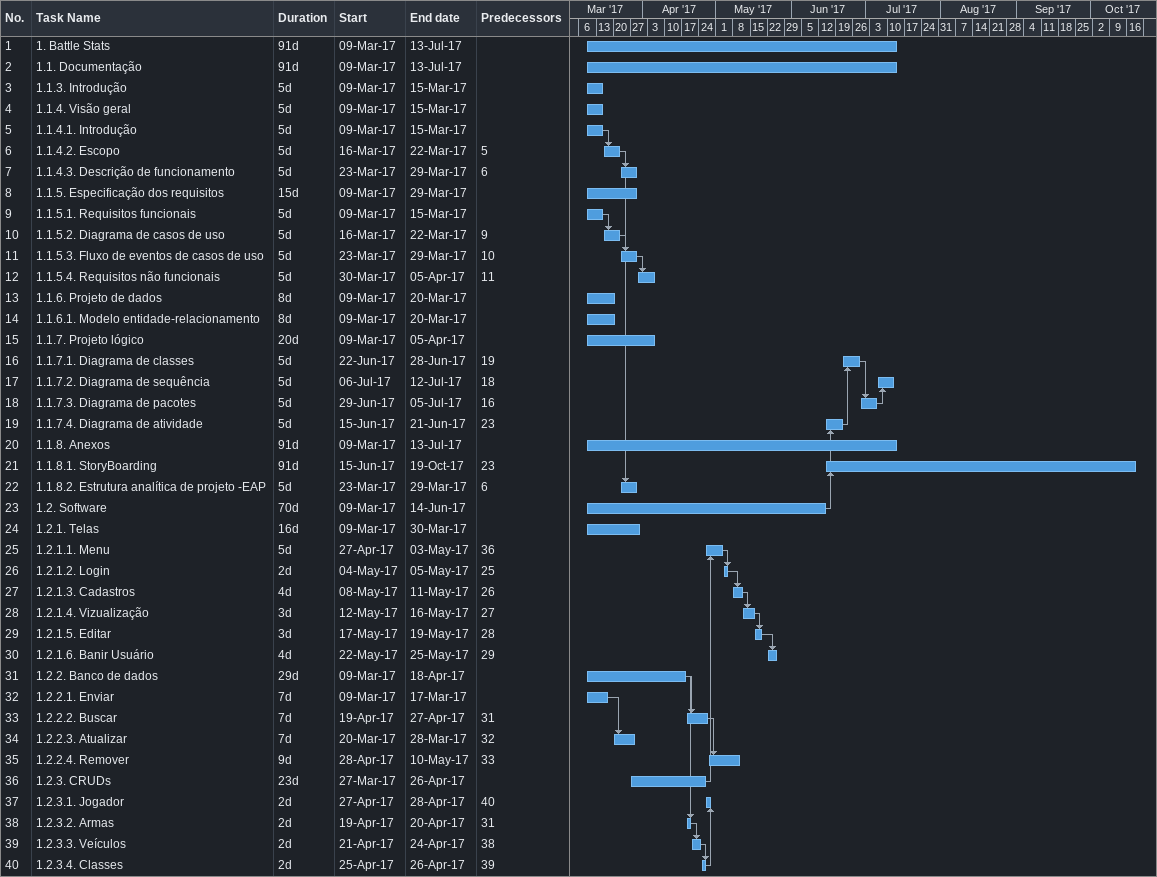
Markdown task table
| ID | Task | Duration | Start | Finish | Predecessors |
|---|---|---|---|---|---|
| 1 | 1. Battle Stats | 91d | 2017-03-09 | 2017-07-13 |  |
| 2 | 1.1. Documentação | 91d | 2017-03-09 | 2017-07-13 |  |
| 3 | 1.1.3. Introdução | 5d | 2017-03-09 | 2017-03-15 |  |
| 4 | 1.1.4. Visão geral | 5d | 2017-03-09 | 2017-03-15 |  |
| 5 | 1.1.4.1. Introdução | 5d | 2017-03-09 | 2017-03-15 |  |
| 6 | 1.1.4.2. Escopo | 5d | 2017-03-16 | 2017-03-22 | 5 |
| 7 | 1.1.4.3. Descrição de funcionamento | 5d | 2017-03-23 | 2017-03-29 | 6 |
| 8 | 1.1.5. Especificação dos requisitos | 15d | 2017-03-09 | 2017-03-29 |  |
| 9 | 1.1.5.1. Requisitos funcionais | 5d | 2017-03-09 | 2017-03-15 |  |
| 10 | 1.1.5.2. Diagrama de casos de uso | 5d | 2017-03-16 | 2017-03-22 | 9 |
| 11 | 1.1.5.3. Fluxo de eventos de casos de uso | 5d | 2017-03-23 | 2017-03-29 | 10 |
| 12 | 1.1.5.4. Requisitos não funcionais | 5d | 2017-03-30 | 2017-04-05 | 11 |
| 13 | 1.1.6. Projeto de dados | 8d | 2017-03-09 | 2017-03-20 |  |
| 14 | 1.1.6.1. Modelo entidade-relacionamento | 8d | 2017-03-09 | 2017-03-20 |  |
| 15 | 1.1.7. Projeto lógico | 20d | 2017-03-09 | 2017-04-05 |  |
| 16 | 1.1.7.1. Diagrama de classes | 5d | 2017-06-22 | 2017-06-28 | 19 |
| 17 | 1.1.7.2. Diagrama de sequência | 5d | 2017-07-06 | 2017-07-12 | 18 |
| 18 | 1.1.7.3. Diagrama de pacotes | 5d | 2017-06-29 | 2017-07-05 | 16 |
| 19 | 1.1.7.4. Diagrama de atividade | 5d | 2017-06-15 | 2017-06-21 | 23 |
| 20 | 1.1.8. Anexos | 91d | 2017-03-09 | 2017-07-13 |  |
| 21 | 1.1.8.1. StoryBoarding | 91d | 2017-06-15 | 2017-10-19 | 23 |
| 22 | 1.1.8.2. Estrutura analítica de projeto -EAP | 5d | 2017-03-23 | 2017-03-29 | 6 |
| 23 | 1.2. Software | 70d | 2017-03-09 | 2017-06-14 |  |
| 24 | 1.2.1. Telas | 16d | 2017-03-09 | 2017-03-30 |  |
| 25 | 1.2.1.1. Menu | 5d | 2017-04-27 | 2017-05-03 | 36 |
| 26 | 1.2.1.2. Login | 2d | 2017-05-04 | 2017-05-05 | 25 |
| 27 | 1.2.1.3. Cadastros | 4d | 2017-05-08 | 2017-05-11 | 26 |
| 28 | 1.2.1.4. Vizualização | 3d | 2017-05-12 | 2017-05-16 | 27 |
| 29 | 1.2.1.5. Editar | 3d | 2017-05-17 | 2017-05-19 | 28 |
| 30 | 1.2.1.6. Banir Usuário | 4d | 2017-05-22 | 2017-05-25 | 29 |
| 31 | 1.2.2. Banco de dados | 29d | 2017-03-09 | 2017-04-18 |  |
| 32 | 1.2.2.1. Enviar | 7d | 2017-03-09 | 2017-03-17 |  |
| 33 | 1.2.2.2. Buscar | 7d | 2017-04-19 | 2017-04-27 | 31 |
| 34 | 1.2.2.3. Atualizar | 7d | 2017-03-20 | 2017-03-28 | 32 |
| 35 | 1.2.2.4. Remover | 9d | 2017-04-28 | 2017-05-10 | 33 |
| 36 | 1.2.3. CRUDs | 23d | 2017-03-27 | 2017-04-26 |  |
| 37 | 1.2.3.1. Jogador | 2d | 2017-04-27 | 2017-04-28 | 40 |
| 38 | 1.2.3.2. Armas | 2d | 2017-04-19 | 2017-04-20 | 31 |
| 39 | 1.2.3.3. Veículos | 2d | 2017-04-21 | 2017-04-24 | 38 |
| 40 | 1.2.3.4. Classes | 2d | 2017-04-25 | 2017-04-26 | 39 |
